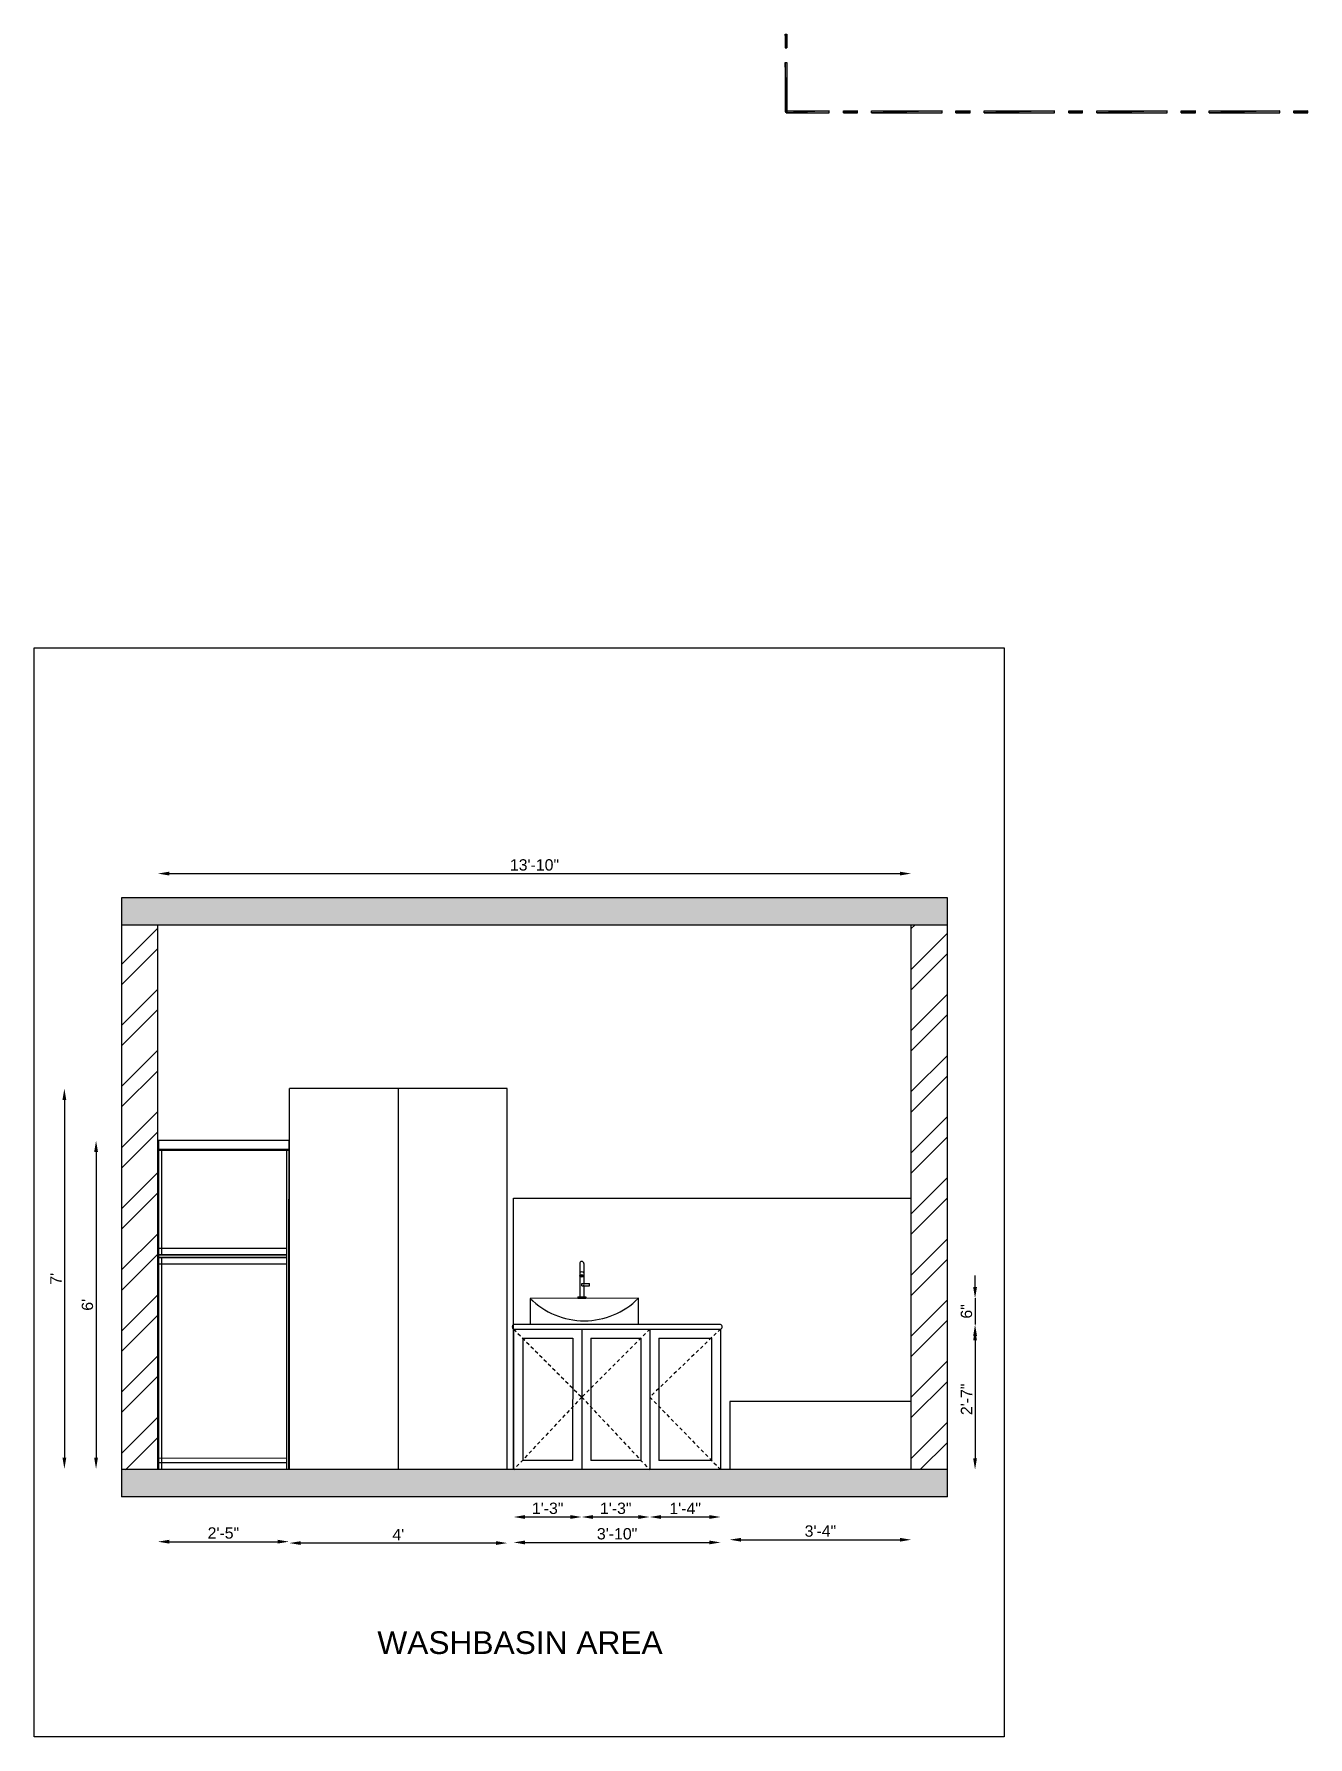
# Model space of a CAD drawing. Header units: feet. Extents: x 2272 to 4893, y 337 to 2916.
# Drawn here: x 4123.1 to 4403.8, y 1772.7 to 2148 of the extents above; entities that cross this region are included whole.
import ezdxf

# ---------------------------------------------------------------- set-up
doc = ezdxf.new("R2010")
doc.units = ezdxf.units.FT
doc.linetypes.add('JIS_02_0.7', pattern=[1.35, 0.75, -0.6])
doc.layers.add('Door', color=15, linetype='Continuous')
doc.styles.get("Standard").update_dxf_attribs({"font": 'arial.ttf'})
doc.dimstyles.new('ISO-25', dxfattribs={"dimtxt": 2.5, "dimasz": 2.5, "dimexe": 1.25, "dimexo": 0.625, "dimtad": 1, "dimdec": 0, "dimlunit": 4, "dimtxsty": 'Standard', "dimcen": 2.5, "dimse1": 1, "dimse2": 1, "dimadec": 0, "dimazin": 0, "dimtfac": 1, "dimtdec": 0, "dimtmove": 0, "dimatfit": 3, "dimfxl": 1, "dimarcsym": 0})

# ---------------------------------------------------------------- blocks, each defined once
blk = doc.blocks.new('Tap 04')
at = {"ltscale": 80}
for p, q in [((-17, 282), (-17, 12)), ((17, 282), (17, 118)), ((-32, 12), (-32, 0)), ((-32, 12), (32, 12)), ((-32, 0), (32, 0)), ((0, 118), (64, 118)), ((0, 100), (0, 118)), ((0, 100), (64, 100)), ((17, 100), (17, 12)), ((32, 12), (32, 0)), ((64, 100), (64, 118))]:
    blk.add_line(p, q, dxfattribs=at)
for centre, radius, start, end in [((0, 282), 17, 0, 180), ((0, 187), 26.2, 49.6355, 130.3645), ((0, 157), 31.6, 57.4419, 122.5581), ((0, 206), 31.6, 237.4419, 302.5581), ((37, 109), 22.1, 156.6309, 203.3691)]:
    blk.add_arc(centre, radius, start, end, dxfattribs=at)
for p in [(-16, 182), (-16, 182), (-15, 181), (-14, 184), (-14, 182), (-14, 182), (-14, 182), (-14, 180), (-13, 184), (-12, 184), (-12, 183), (-12, 180), (-12, 180), (-12, 178), (-11, 186), (-10, 184), (-10, 181), (-10, 178), (-9, 179), (-9, 179), (-8, 186), (-8, 184), (-8, 184), (-8, 184), (-8, 182), (-8, 182), (-6, 186), (-6, 185), (-6, 184), (-6, 182), (-6, 180), (-6, 180), (-6, 180), (-6, 180), (-6, 178), (-5, 180), (-5, 178), (-5, 176), (-5, 176), (-4, 186), (-4, 186), (-4, 185), (-4, 184), (-4, 184), (-4, 182), (-4, 182), (-4, 176), (-3, 175), (-2, 187), (-2, 184), (-2, 184), (-2, 182), (-2, 182), (-2, 182), (-2, 182), (-2, 182), (-2, 182), (-2, 180), (-2, 179), (-2, 179), (-2, 179), (-2, 176), (-2, 176), (0, 187), (0, 186), (0, 185), (0, 185), (0, 184), (0, 182), (0, 182), (0, 182), (0, 180), (0, 179), (0, 178), (0, 175), (1, 182), (1, 176), (2, 186), (2, 182), (2, 182), (2, 182), (2, 178), (2, 175), (3, 180), (4, 187), (4, 185), (4, 184), (4, 182), (4, 182), (4, 182), (4, 180), (4, 180), (4, 176), (5, 187), (6, 186), (6, 185), (6, 182), (6, 182), (6, 178), (7, 178), (8, 184), (8, 184), (8, 182), (8, 182), (8, 180), (8, 177), (9, 180), (9, 180), (9, 178), (10, 185), (10, 184), (10, 182), (10, 182), (11, 184), (12, 184), (12, 184), (12, 182), (12, 180), (12, 179), (14, 182), (14, 182), (14, 180), (14, 180), (15, 180)]:
    blk.add_point(p, dxfattribs=at)
blk = doc.blocks.new('*D210')
at = {"layer": 'Defpoints', "color": 0, "transparency": 16777216}
for p in [(4179.37, 1915.57), (4227.37, 1915.57), (4179.37, 1815.41)]:
    blk.add_point(p, dxfattribs=at)
at = {"layer": 'Door', "color": 0, "lineweight": -2, "transparency": 16777216}
blk.add_line((4224.87, 1815.41), (4181.87, 1815.41), dxfattribs=at)
at = {"layer": 'Door', "color": 0, "transparency": 16777216}
for points in [[(4181.87, 1815.82), (4181.87, 1814.99), (4179.37, 1815.41)], [(4224.87, 1815.82), (4224.87, 1814.99), (4227.37, 1815.41)]]:
    blk.add_solid(points, dxfattribs=at)
at = {"layer": 'Door', "color": 0, "transparency": 16777216, "insert": (4203.37, 1817.28), "char_height": 2.5, "attachment_point": 5}
blk.add_mtext("4'", dxfattribs=at)
blk = doc.blocks.new('*D211')
at = {"layer": 'Defpoints', "color": 0, "transparency": 16777216}
for p in [(4150.37, 1831.57), (4179.26, 1831.72), (4179.26, 1815.71)]:
    blk.add_point(p, dxfattribs=at)
at = {"layer": 'Door', "color": 0, "lineweight": -2, "transparency": 16777216}
blk.add_line((4152.87, 1815.71), (4176.76, 1815.71), dxfattribs=at)
at = {"layer": 'Door', "color": 0, "transparency": 16777216}
for points in [[(4152.87, 1816.13), (4152.87, 1815.29), (4150.37, 1815.71)], [(4176.76, 1816.13), (4176.76, 1815.29), (4179.26, 1815.71)]]:
    blk.add_solid(points, dxfattribs=at)
at = {"layer": 'Door', "color": 0, "transparency": 16777216, "insert": (4164.82, 1817.61), "char_height": 2.5, "attachment_point": 5}
blk.add_mtext('2\'-5"', dxfattribs=at)
blk = doc.blocks.new('*D212')
at = {"layer": 'Defpoints', "color": 0, "transparency": 16777216}
for p in [(4228.77, 1831.57), (4274.37, 1831.57), (4274.37, 1815.54)]:
    blk.add_point(p, dxfattribs=at)
at = {"layer": 'Door', "color": 0, "lineweight": -2, "transparency": 16777216}
blk.add_line((4231.27, 1815.54), (4271.87, 1815.54), dxfattribs=at)
at = {"layer": 'Door', "color": 0, "transparency": 16777216}
for points in [[(4231.27, 1815.96), (4231.27, 1815.12), (4228.77, 1815.54)], [(4271.87, 1815.96), (4271.87, 1815.12), (4274.37, 1815.54)]]:
    blk.add_solid(points, dxfattribs=at)
at = {"layer": 'Door', "color": 0, "transparency": 16777216, "insert": (4251.57, 1817.44), "char_height": 2.5, "attachment_point": 5}
blk.add_mtext('3\'-10"', dxfattribs=at)
blk = doc.blocks.new('*D213')
at = {"layer": 'Defpoints', "color": 0, "transparency": 16777216}
for p in [(4276.37, 1831.59), (4316.37, 1831.59), (4316.37, 1816.14)]:
    blk.add_point(p, dxfattribs=at)
at = {"layer": 'Door', "color": 0, "lineweight": -2, "transparency": 16777216}
blk.add_line((4278.87, 1816.14), (4313.87, 1816.14), dxfattribs=at)
at = {"layer": 'Door', "color": 0, "transparency": 16777216}
for points in [[(4278.87, 1816.55), (4278.87, 1815.72), (4276.37, 1816.14)], [(4313.87, 1816.55), (4313.87, 1815.72), (4316.37, 1816.14)]]:
    blk.add_solid(points, dxfattribs=at)
at = {"layer": 'Door', "color": 0, "transparency": 16777216, "insert": (4296.37, 1818.04), "char_height": 2.5, "attachment_point": 5}
blk.add_mtext('3\'-4"', dxfattribs=at)
blk = doc.blocks.new('*D214')
at = {"layer": 'Defpoints', "color": 0, "transparency": 16777216}
for p in [(4316.37, 1962.94), (4150.37, 1951.59), (4316.37, 1951.59)]:
    blk.add_point(p, dxfattribs=at)
at = {"layer": 'Door', "color": 0, "lineweight": -2, "transparency": 16777216}
blk.add_line((4152.87, 1962.94), (4313.87, 1962.94), dxfattribs=at)
at = {"layer": 'Door', "color": 0, "transparency": 16777216}
for points in [[(4152.87, 1963.36), (4152.87, 1962.52), (4150.37, 1962.94)], [(4313.87, 1963.36), (4313.87, 1962.52), (4316.37, 1962.94)]]:
    blk.add_solid(points, dxfattribs=at)
at = {"layer": 'Door', "color": 0, "transparency": 16777216, "insert": (4233.37, 1964.84), "char_height": 2.5, "attachment_point": 5}
blk.add_mtext('13\'-10"', dxfattribs=at)
blk = doc.blocks.new('*D215')
at = {"layer": 'Defpoints', "color": 0, "transparency": 16777216}
for p in [(4274.37, 1862.57), (4274.37, 1831.59), (4330.44, 1831.59)]:
    blk.add_point(p, dxfattribs=at)
at = {"layer": 'Door', "color": 0, "lineweight": -2, "transparency": 16777216}
blk.add_line((4330.44, 1860.07), (4330.44, 1834.09), dxfattribs=at)
at = {"layer": 'Door', "color": 0, "transparency": 16777216}
for points in [[(4330.03, 1860.07), (4330.86, 1860.07), (4330.44, 1862.57)], [(4330.03, 1834.09), (4330.86, 1834.09), (4330.44, 1831.59)]]:
    blk.add_solid(points, dxfattribs=at)
at = {"layer": 'Door', "color": 0, "transparency": 16777216, "insert": (4328.56, 1847.08), "char_height": 2.5, "attachment_point": 5, "rotation": 90}
blk.add_mtext('2\'-7"', dxfattribs=at)
blk = doc.blocks.new('*D216')
at = {"layer": 'Defpoints', "color": 0, "transparency": 16777216}
for p in [(4228.77, 1831.59), (4243.77, 1831.56), (4243.77, 1821.15)]:
    blk.add_point(p, dxfattribs=at)
at = {"layer": 'Door', "color": 0, "lineweight": -2, "transparency": 16777216}
blk.add_line((4231.27, 1821.15), (4241.27, 1821.15), dxfattribs=at)
at = {"layer": 'Door', "color": 0, "transparency": 16777216}
for points in [[(4231.27, 1821.57), (4231.27, 1820.73), (4228.77, 1821.15)], [(4241.27, 1821.57), (4241.27, 1820.73), (4243.77, 1821.15)]]:
    blk.add_solid(points, dxfattribs=at)
at = {"layer": 'Door', "color": 0, "transparency": 16777216, "insert": (4236.27, 1823.05), "char_height": 2.5, "attachment_point": 5}
blk.add_mtext('1\'-3"', dxfattribs=at)
blk = doc.blocks.new('*D217')
at = {"layer": 'Defpoints', "color": 0, "transparency": 16777216}
for p in [(4243.77, 1831.59), (4258.77, 1831.55), (4258.77, 1821.15)]:
    blk.add_point(p, dxfattribs=at)
at = {"layer": 'Door', "color": 0, "lineweight": -2, "transparency": 16777216}
blk.add_line((4246.27, 1821.15), (4256.27, 1821.15), dxfattribs=at)
at = {"layer": 'Door', "color": 0, "transparency": 16777216}
for points in [[(4246.27, 1821.57), (4246.27, 1820.73), (4243.77, 1821.15)], [(4256.27, 1821.57), (4256.27, 1820.73), (4258.77, 1821.15)]]:
    blk.add_solid(points, dxfattribs=at)
at = {"layer": 'Door', "color": 0, "transparency": 16777216, "insert": (4251.27, 1823.05), "char_height": 2.5, "attachment_point": 5}
blk.add_mtext('1\'-3"', dxfattribs=at)
blk = doc.blocks.new('*D218')
at = {"layer": 'Defpoints', "color": 0, "transparency": 16777216}
for p in [(4258.77, 1831.55), (4274.37, 1831.59), (4274.37, 1821.15)]:
    blk.add_point(p, dxfattribs=at)
at = {"layer": 'Door', "color": 0, "lineweight": -2, "transparency": 16777216}
blk.add_line((4261.27, 1821.15), (4271.87, 1821.15), dxfattribs=at)
at = {"layer": 'Door', "color": 0, "transparency": 16777216}
for points in [[(4261.27, 1821.57), (4261.27, 1820.73), (4258.77, 1821.15)], [(4271.87, 1821.57), (4271.87, 1820.73), (4274.37, 1821.15)]]:
    blk.add_solid(points, dxfattribs=at)
at = {"layer": 'Door', "color": 0, "transparency": 16777216, "insert": (4266.57, 1823.03), "char_height": 2.5, "attachment_point": 5}
blk.add_mtext('1\'-4"', dxfattribs=at)
blk = doc.blocks.new('*D219')
at = {"layer": 'Defpoints', "color": 0, "transparency": 16777216}
for p in [(4256.26, 1869.34), (4256.26, 1863.57), (4330.45, 1863.57)]:
    blk.add_point(p, dxfattribs=at)
at = {"layer": 'Door', "color": 0, "lineweight": -2, "transparency": 16777216}
for p, q in [((4330.45, 1871.84), (4330.45, 1874.34)), ((4330.45, 1869.34), (4330.45, 1863.57)), ((4330.45, 1861.07), (4330.45, 1858.57))]:
    blk.add_line(p, q, dxfattribs=at)
at = {"layer": 'Door', "color": 0, "transparency": 16777216}
for points in [[(4330.03, 1871.84), (4330.87, 1871.84), (4330.45, 1869.34)], [(4330.03, 1861.07), (4330.87, 1861.07), (4330.45, 1863.57)]]:
    blk.add_solid(points, dxfattribs=at)
at = {"layer": 'Door', "color": 0, "transparency": 16777216, "insert": (4328.55, 1866.46), "char_height": 2.5, "attachment_point": 5, "rotation": 90}
blk.add_mtext('6"', dxfattribs=at)
blk = doc.blocks.new('*D220')
at = {"layer": 'Defpoints', "color": 0, "transparency": 16777216}
for p in [(4179.37, 1915.57), (4129.78, 1831.72), (4178.78, 1831.72)]:
    blk.add_point(p, dxfattribs=at)
at = {"layer": 'Door', "color": 0, "lineweight": -2, "transparency": 16777216}
blk.add_line((4129.78, 1913.07), (4129.78, 1834.22), dxfattribs=at)
at = {"layer": 'Door', "color": 0, "transparency": 16777216}
for points in [[(4129.36, 1913.07), (4130.2, 1913.07), (4129.78, 1915.57)], [(4129.36, 1834.22), (4130.2, 1834.22), (4129.78, 1831.72)]]:
    blk.add_solid(points, dxfattribs=at)
at = {"layer": 'Door', "color": 0, "transparency": 16777216, "insert": (4127.9, 1873.64), "char_height": 2.5, "attachment_point": 5, "rotation": 90}
blk.add_mtext("7'", dxfattribs=at)
blk = doc.blocks.new('*D221')
at = {"layer": 'Defpoints', "color": 0, "transparency": 16777216}
for p in [(4150.5, 1904.11), (4136.76, 1831.72), (4150.5, 1831.72)]:
    blk.add_point(p, dxfattribs=at)
at = {"layer": 'Door', "color": 0, "lineweight": -2, "transparency": 16777216}
blk.add_line((4136.76, 1901.61), (4136.76, 1834.22), dxfattribs=at)
at = {"layer": 'Door', "color": 0, "transparency": 16777216}
for points in [[(4136.35, 1901.61), (4137.18, 1901.61), (4136.76, 1904.11)], [(4136.35, 1834.22), (4137.18, 1834.22), (4136.76, 1831.72)]]:
    blk.add_solid(points, dxfattribs=at)
at = {"layer": 'Door', "color": 0, "transparency": 16777216, "insert": (4134.86, 1867.91), "char_height": 2.5, "attachment_point": 5, "rotation": 90}
blk.add_mtext("6'", dxfattribs=at)

msp = doc.modelspace()

# ---------------------------------------------------------------- hatches: boundary and pattern name
at = {"true_color": 0x999999, "transparency": 33554687}
h = msp.add_hatch(color=253, dxfattribs=at)
h.paths.add_polyline_path([(4288.637, 2144.883), (4288.996, 2144.883), (4288.637, 2147.952)])
h.paths.add_polyline_path([(4288.996, 2144.883), (4288.637, 2147.952), (4288.996, 2147.952)])
h = msp.add_hatch(color=253, dxfattribs=at)
h.paths.add_polyline_path([(4288.637, 2144.883), (4288.996, 2144.883), (4288.637, 2147.952)])
h.paths.add_polyline_path([(4288.996, 2144.883), (4288.637, 2147.952), (4288.996, 2147.952)])
h = msp.add_hatch(color=253, dxfattribs=at)
h.paths.add_polyline_path([(4288.637, 2130.815), (4288.996, 2130.815), (4288.637, 2141.684)])
h.paths.add_polyline_path([(4288.996, 2130.815), (4288.637, 2141.684), (4288.996, 2141.684)])
h = msp.add_hatch(color=253, dxfattribs=at)
h.paths.add_polyline_path([(4288.637, 2130.815), (4288.996, 2130.815), (4288.637, 2141.684)])
h.paths.add_polyline_path([(4288.996, 2130.815), (4288.637, 2141.684), (4288.996, 2141.684)])
h = msp.add_hatch(color=253, dxfattribs=at)
h.paths.add_polyline_path([(4298.266, 2130.587), (4298.266, 2131.011), (4288.8, 2130.587)])
h.paths.add_polyline_path([(4298.266, 2131.011), (4288.8, 2130.587), (4288.8, 2131.011)])
h = msp.add_hatch(color=253, dxfattribs=at)
h.paths.add_polyline_path([(4298.266, 2130.587), (4298.266, 2131.011), (4288.8, 2130.587)])
h.paths.add_polyline_path([(4298.266, 2131.011), (4288.8, 2130.587), (4288.8, 2131.011)])
h = msp.add_hatch(color=253, dxfattribs=at)
h.paths.add_polyline_path([(4304.533, 2130.587), (4304.533, 2131.011), (4301.432, 2130.587)])
h.paths.add_polyline_path([(4304.533, 2131.011), (4301.432, 2130.587), (4301.432, 2131.011)])
h = msp.add_hatch(color=253, dxfattribs=at)
h.paths.add_polyline_path([(4304.533, 2130.587), (4304.533, 2131.011), (4301.432, 2130.587)])
h.paths.add_polyline_path([(4304.533, 2131.011), (4301.432, 2130.587), (4301.432, 2131.011)])
h = msp.add_hatch(color=253, dxfattribs=at)
h.paths.add_polyline_path([(4323.171, 2130.587), (4323.171, 2131.011), (4307.601, 2130.587)])
h.paths.add_polyline_path([(4323.171, 2131.011), (4307.601, 2130.587), (4307.601, 2131.011)])
h = msp.add_hatch(color=253, dxfattribs=at)
h.paths.add_polyline_path([(4323.171, 2130.587), (4323.171, 2131.011), (4307.601, 2130.587)])
h.paths.add_polyline_path([(4323.171, 2131.011), (4307.601, 2130.587), (4307.601, 2131.011)])
h = msp.add_hatch(color=253, dxfattribs=at)
h.paths.add_polyline_path([(4329.34, 2130.587), (4329.34, 2131.011), (4326.239, 2130.587)])
h.paths.add_polyline_path([(4329.34, 2131.011), (4326.239, 2130.587), (4326.239, 2131.011)])
h = msp.add_hatch(color=253, dxfattribs=at)
h.paths.add_polyline_path([(4329.34, 2130.587), (4329.34, 2131.011), (4326.239, 2130.587)])
h.paths.add_polyline_path([(4329.34, 2131.011), (4326.239, 2130.587), (4326.239, 2131.011)])
h = msp.add_hatch(color=253, dxfattribs=at)
h.paths.add_polyline_path([(4347.978, 2130.587), (4347.978, 2131.011), (4332.441, 2130.587)])
h.paths.add_polyline_path([(4347.978, 2131.011), (4332.441, 2130.587), (4332.441, 2131.011)])
h = msp.add_hatch(color=253, dxfattribs=at)
h.paths.add_polyline_path([(4347.978, 2130.587), (4347.978, 2131.011), (4332.441, 2130.587)])
h.paths.add_polyline_path([(4347.978, 2131.011), (4332.441, 2130.587), (4332.441, 2131.011)])
h = msp.add_hatch(color=253, dxfattribs=at)
h.paths.add_polyline_path([(4354.148, 2130.587), (4354.148, 2131.011), (4351.079, 2130.587)])
h.paths.add_polyline_path([(4354.148, 2131.011), (4351.079, 2130.587), (4351.079, 2131.011)])
h = msp.add_hatch(color=253, dxfattribs=at)
h.paths.add_polyline_path([(4354.148, 2130.587), (4354.148, 2131.011), (4351.079, 2130.587)])
h.paths.add_polyline_path([(4354.148, 2131.011), (4351.079, 2130.587), (4351.079, 2131.011)])
h = msp.add_hatch(color=253, dxfattribs=at)
h.paths.add_polyline_path([(4372.786, 2130.587), (4372.786, 2131.011), (4357.248, 2130.587)])
h.paths.add_polyline_path([(4372.786, 2131.011), (4357.248, 2130.587), (4357.248, 2131.011)])
h = msp.add_hatch(color=253, dxfattribs=at)
h.paths.add_polyline_path([(4372.786, 2130.587), (4372.786, 2131.011), (4357.248, 2130.587)])
h.paths.add_polyline_path([(4372.786, 2131.011), (4357.248, 2130.587), (4357.248, 2131.011)])
h = msp.add_hatch(color=253, dxfattribs=at)
h.paths.add_polyline_path([(4378.987, 2130.587), (4378.987, 2131.011), (4375.886, 2130.587)])
h.paths.add_polyline_path([(4378.987, 2131.011), (4375.886, 2130.587), (4375.886, 2131.011)])
h = msp.add_hatch(color=253, dxfattribs=at)
h.paths.add_polyline_path([(4378.987, 2130.587), (4378.987, 2131.011), (4375.886, 2130.587)])
h.paths.add_polyline_path([(4378.987, 2131.011), (4375.886, 2130.587), (4375.886, 2131.011)])
h = msp.add_hatch(color=253, dxfattribs=at)
h.paths.add_polyline_path([(4397.625, 2130.587), (4397.625, 2131.011), (4382.056, 2130.587)])
h.paths.add_polyline_path([(4397.625, 2131.011), (4382.056, 2130.587), (4382.056, 2131.011)])
h = msp.add_hatch(color=253, dxfattribs=at)
h.paths.add_polyline_path([(4397.625, 2130.587), (4397.625, 2131.011), (4382.056, 2130.587)])
h.paths.add_polyline_path([(4397.625, 2131.011), (4382.056, 2130.587), (4382.056, 2131.011)])
h = msp.add_hatch(color=253, dxfattribs=at)
h.paths.add_polyline_path([(4403.794, 2130.587), (4403.794, 2131.011), (4400.694, 2130.587)])
h.paths.add_polyline_path([(4403.794, 2131.011), (4400.694, 2130.587), (4400.694, 2131.011)])
h = msp.add_hatch(color=253, dxfattribs=at)
h.paths.add_polyline_path([(4403.794, 2130.587), (4403.794, 2131.011), (4400.694, 2130.587)])
h.paths.add_polyline_path([(4403.794, 2131.011), (4400.694, 2130.587), (4400.694, 2131.011)])
at = {"layer": 'Door', "true_color": 0x105689}
h = msp.add_hatch(dxfattribs=at)
h.set_pattern_fill('AR-CONC', color=146, scale=0.04)
h.set_pattern_definition([(50, (-32.087, 1715.302), (7.287387, -0.6375634), [0.762, -8.382]), (355, (-32.087, 1715.302), (-1.409737, 7.642274), [0.6096, -6.705623]), (100.45144, (-31.4796, 1715.249), (5.87765, 7.00471), [0.6476, -7.12361]), (46.1842, (-32.087, 1717.334), (10.843162, -1.681693), [1.143, -12.573]), (96.63556, (-31.183, 1717.194), (9.496165, 9.897045), [0.9714, -10.685424]), (351.18415, (-32.087, 1717.334), (9.496165, 9.897045), [0.9144, -10.05839]), (21, (-31.071, 1716.826), (6.064576, -4.090608), [0.762, -8.382]), (326, (-31.071, 1716.826), (2.472081, 7.367519), [0.6096, -6.7056]), (71.45144, (-30.5655, 1716.485), (8.536657, 3.276911), [0.6476, -7.123598]), (37.5, (-32.087, 1715.3022), (0.1235441, 3.3822016), [0, -6.62432, 0, -6.8072, 0, -6.731]), (7.5, (-32.087, 1715.3022), (2.6727865, 4.007223), [0, -3.88112, 0, -6.47192, 0, -2.5654]), (327.5, (-34.3526, 1715.3022), (5.4236238, -0.2291498), [0, -2.54, 0, -7.9248, 0, -10.5156]), (317.5, (-35.3686, 1715.302), (5.925167, 1.0170596), [0, -3.302, 0, -5.26288, 0, -7.4676])])
h.paths.add_polyline_path([(4324.374, 1825.585), (4324.374, 1831.585), (4258.765, 1831.585), (4258.765, 1831.55), (4258.732, 1831.585), (4228.782, 1831.585), (4228.765, 1831.567), (4228.765, 1831.585), (4142.374, 1831.585), (4142.374, 1825.567), (4179.374, 1825.567), (4227.374, 1825.567)])
h.paths.add_polyline_path([(4324.374, 1951.585), (4324.374, 1957.585), (4150.374, 1957.585), (4142.374, 1957.585), (4142.374, 1951.585), (4150.374, 1951.585)])
h = msp.add_hatch(dxfattribs=at)
h.set_pattern_fill('ANSI32', color=146)
h.set_pattern_definition([(45, (-32.087, 1715.302), (-6.735192, 6.735192), []), (45, (-27.597, 1715.302), (-6.735192, 6.735192), [])])
h.paths.add_polyline_path([(4150.374, 1951.585), (4142.374, 1951.585), (4142.374, 1831.567), (4150.374, 1831.567)])
h.paths.add_polyline_path([(4324.374, 1951.585), (4316.374, 1951.585), (4316.374, 1831.585), (4324.374, 1831.585)])

# ---------------------------------------------------------------- linework, layer by layer
at = {"color": 0}
for p, q in [((4150.497, 1904.106), (4150.497, 1831.717)), ((4179.374, 1904.106), (4150.497, 1904.106)), ((4179.263, 1878.41), (4179.297, 1904.106)), ((4179.295, 1902.159), (4150.497, 1902.159)), ((4179.295, 1901.916), (4150.497, 1901.916)), ((4151.145, 1901.916), (4151.145, 1878.897)), ((4178.776, 1878.41), (4178.776, 1901.916)), ((4150.497, 1880.357), (4178.776, 1880.357)), ((4150.497, 1878.994), (4178.776, 1878.994)), ((4150.497, 1878.897), (4178.776, 1878.897)), ((4150.497, 1878.41), (4178.776, 1878.41)), ((4150.497, 1878.313), (4178.776, 1878.313)), ((4150.497, 1876.95), (4178.776, 1876.95)), ((4151.145, 1878.41), (4151.145, 1831.717)), ((4151.794, 1878.994), (4151.794, 1878.897)), ((4151.794, 1878.41), (4151.794, 1878.313)), ((4178.776, 1831.717), (4178.776, 1878.41)), ((4179.263, 1831.717), (4179.263, 1878.41)), ((4150.497, 1834.151), (4178.826, 1834.159)), ((4150.497, 1833.177), (4178.766, 1833.157)), ((4150.497, 1831.717), (4179.374, 1831.717))]:
    msp.add_line(p, q, dxfattribs=at)
for p, q in [((4228.765, 1831.567), (4228.765, 1891.441)), ((4228.765, 1891.441), (4316.374, 1891.441))]:
    msp.add_line(p, q)
at = {"color": 242, "true_color": 0xcd2027}
for p, q in [((4256.26, 1869.344), (4232.41, 1869.33)), ((4232.41, 1869.33), (4232.41, 1863.567)), ((4256.26, 1863.567), (4256.26, 1869.344)), ((4274.367, 1863.567), (4228.765, 1863.567)), ((4228.765, 1862.567), (4264.765, 1862.567)), ((4256.26, 1863.567), (4232.41, 1863.567)), ((4264.765, 1862.567), (4274.367, 1862.567)), ((4274.367, 1862.567), (4274.367, 1831.567)), ((4228.765, 1858.567), (4228.781, 1858.567)), ((4230.781, 1860.567), (4241.781, 1860.567)), ((4245.781, 1860.567), (4256.782, 1860.567)), ((4260.782, 1860.567), (4264.765, 1860.567)), ((4264.765, 1860.567), (4272.367, 1860.567)), ((4272.367, 1860.567), (4272.367, 1833.485)), ((4258.749, 1831.567), (4258.765, 1831.567))]:
    msp.add_line(p, q, dxfattribs=at)
at = {"color": 253, "linetype": 'Continuous', "lineweight": -2, "true_color": 0x999999, "transparency": 33554687}
for points in [[(4288.637, 2144.883), (4288.996, 2144.883), (4288.637, 2147.952)], [(4288.996, 2144.883), (4288.637, 2147.952), (4288.996, 2147.952)], [(4288.637, 2144.883), (4288.996, 2144.883), (4288.637, 2147.952)], [(4288.996, 2144.883), (4288.637, 2147.952), (4288.996, 2147.952)], [(4288.637, 2130.815), (4288.996, 2130.815), (4288.637, 2141.684)], [(4288.996, 2130.815), (4288.637, 2141.684), (4288.996, 2141.684)], [(4288.637, 2130.815), (4288.996, 2130.815), (4288.637, 2141.684)], [(4288.996, 2130.815), (4288.637, 2141.684), (4288.996, 2141.684)], [(4298.266, 2130.587), (4298.266, 2131.011), (4288.8, 2130.587)], [(4298.266, 2131.011), (4288.8, 2130.587), (4288.8, 2131.011)], [(4298.266, 2130.587), (4298.266, 2131.011), (4288.8, 2130.587)], [(4298.266, 2131.011), (4288.8, 2130.587), (4288.8, 2131.011)], [(4304.533, 2130.587), (4304.533, 2131.011), (4301.432, 2130.587)], [(4304.533, 2131.011), (4301.432, 2130.587), (4301.432, 2131.011)], [(4304.533, 2130.587), (4304.533, 2131.011), (4301.432, 2130.587)], [(4304.533, 2131.011), (4301.432, 2130.587), (4301.432, 2131.011)], [(4323.171, 2130.587), (4323.171, 2131.011), (4307.601, 2130.587)], [(4323.171, 2131.011), (4307.601, 2130.587), (4307.601, 2131.011)], [(4323.171, 2130.587), (4323.171, 2131.011), (4307.601, 2130.587)], [(4323.171, 2131.011), (4307.601, 2130.587), (4307.601, 2131.011)], [(4329.34, 2130.587), (4329.34, 2131.011), (4326.239, 2130.587)], [(4329.34, 2131.011), (4326.239, 2130.587), (4326.239, 2131.011)], [(4329.34, 2130.587), (4329.34, 2131.011), (4326.239, 2130.587)], [(4329.34, 2131.011), (4326.239, 2130.587), (4326.239, 2131.011)], [(4347.978, 2130.587), (4347.978, 2131.011), (4332.441, 2130.587)], [(4347.978, 2131.011), (4332.441, 2130.587), (4332.441, 2131.011)], [(4347.978, 2130.587), (4347.978, 2131.011), (4332.441, 2130.587)], [(4347.978, 2131.011), (4332.441, 2130.587), (4332.441, 2131.011)], [(4354.148, 2130.587), (4354.148, 2131.011), (4351.079, 2130.587)], [(4354.148, 2131.011), (4351.079, 2130.587), (4351.079, 2131.011)], [(4354.148, 2130.587), (4354.148, 2131.011), (4351.079, 2130.587)], [(4354.148, 2131.011), (4351.079, 2130.587), (4351.079, 2131.011)], [(4372.786, 2130.587), (4372.786, 2131.011), (4357.248, 2130.587)], [(4372.786, 2131.011), (4357.248, 2130.587), (4357.248, 2131.011)], [(4372.786, 2130.587), (4372.786, 2131.011), (4357.248, 2130.587)], [(4372.786, 2131.011), (4357.248, 2130.587), (4357.248, 2131.011)], [(4378.987, 2130.587), (4378.987, 2131.011), (4375.886, 2130.587)], [(4378.987, 2131.011), (4375.886, 2130.587), (4375.886, 2131.011)], [(4378.987, 2130.587), (4378.987, 2131.011), (4375.886, 2130.587)], [(4378.987, 2131.011), (4375.886, 2130.587), (4375.886, 2131.011)], [(4397.625, 2130.587), (4397.625, 2131.011), (4382.056, 2130.587)], [(4397.625, 2131.011), (4382.056, 2130.587), (4382.056, 2131.011)], [(4397.625, 2130.587), (4397.625, 2131.011), (4382.056, 2130.587)], [(4397.625, 2131.011), (4382.056, 2130.587), (4382.056, 2131.011)], [(4403.794, 2130.587), (4403.794, 2131.011), (4400.694, 2130.587)], [(4403.794, 2131.011), (4400.694, 2130.587), (4400.694, 2131.011)], [(4403.794, 2130.587), (4403.794, 2131.011), (4400.694, 2130.587)], [(4403.794, 2131.011), (4400.694, 2130.587), (4400.694, 2131.011)]]:
    msp.add_lwpolyline(points, close=True, dxfattribs=at)
msp.add_lwpolyline([(4288.8, 2130.587), (4288.8, 2131.011), (4288.8, 2131.011)], dxfattribs=at)
msp.add_lwpolyline([(4288.8, 2130.587), (4288.8, 2131.011), (4288.8, 2131.011)], dxfattribs=at)
msp.add_lwpolyline([(4123.099, 2012.699), (4336.874, 2012.699), (4336.874, 1772.68), (4123.099, 1772.68)], close=True)
at = {"color": 242, "true_color": 0xcd2027}
msp.add_arc((4244.328, 1881.235), 16.845, 224.96902, 315.09888, dxfattribs=at)
at = {"layer": 'Door', "color": 242, "true_color": 0xcd2027}
for p, q in [((4150.374, 1957.585), (4142.374, 1957.585)), ((4142.374, 1957.585), (4142.374, 1825.567)), ((4324.374, 1957.585), (4150.374, 1957.585)), ((4324.374, 1825.585), (4324.374, 1957.585)), ((4150.374, 1951.585), (4142.374, 1951.585)), ((4324.374, 1951.585), (4150.374, 1951.585)), ((4150.374, 1831.567), (4150.374, 1951.585)), ((4316.374, 1831.585), (4316.374, 1951.585)), ((4179.374, 1831.567), (4179.374, 1915.567)), ((4227.374, 1915.567), (4179.374, 1915.567)), ((4203.374, 1831.567), (4203.374, 1915.567)), ((4227.374, 1831.585), (4227.374, 1915.567)), ((4228.765, 1862.567), (4228.765, 1831.567)), ((4243.781, 1862.567), (4243.765, 1831.559)), ((4258.781, 1862.567), (4258.765, 1831.55)), ((4230.781, 1860.567), (4230.767, 1833.499)), ((4241.781, 1860.567), (4241.767, 1833.585)), ((4245.781, 1860.567), (4245.767, 1833.585)), ((4256.782, 1860.567), (4256.767, 1833.483)), ((4260.782, 1860.567), (4260.767, 1833.585)), ((4316.374, 1846.585), (4276.374, 1846.585)), ((4276.374, 1846.585), (4276.374, 1831.567)), ((4324.374, 1831.585), (4142.374, 1831.585)), ((4241.767, 1833.585), (4230.767, 1833.585)), ((4256.767, 1833.585), (4245.767, 1833.585)), ((4260.766, 1831.585), (4260.765, 1831.548)), ((4272.367, 1833.585), (4260.767, 1833.585)), ((4324.374, 1825.585), (4227.374, 1825.585))]:
    msp.add_line(p, q, dxfattribs=at)
at = {"layer": 'Door', "color": 146, "linetype": 'JIS_02_0.7', "true_color": 0x105689}
for p, q in [((4228.765, 1862.567), (4243.774, 1847.567)), ((4258.781, 1862.567), (4243.774, 1847.567)), ((4274.367, 1862.567), (4258.773, 1847.567)), ((4243.774, 1847.567), (4228.765, 1831.567)), ((4243.774, 1847.567), (4258.765, 1831.55)), ((4258.773, 1847.567), (4274.367, 1831.585))]:
    msp.add_line(p, q, dxfattribs=at)
at = {"layer": 'Door', "color": 242, "true_color": 0xcd2027}
msp.add_lwpolyline([(4227.374, 1825.567), (4179.374, 1825.567), (4142.374, 1825.567)], dxfattribs=at)
for centre, radius, start, end in [((4229.063, 1863.067), 0.582, 120.76228, 239.23772), ((4274.198, 1863.067), 0.528, 288.70263, 71.29737)]:
    msp.add_arc(centre, radius, start, end, dxfattribs=at)

# ---------------------------------------------------------------- block references
at = {"color": 242, "true_color": 0xcd2027, "xscale": 0.02708397138447079, "yscale": 0.02708397138447079, "zscale": 0.02708397138447079}
msp.add_blockref('Tap 04', (4243.787, 1869.379), dxfattribs=at)

# ---------------------------------------------------------------- texts
at = {"color": 114, "true_color": 0x139b48, "insert": (4198.736, 1795.966), "char_height": 5, "attachment_point": 1}
msp.add_mtext_dynamic_manual_height_columns('{\\C4;WASHBASIN AREA}', width=201.10212, gutter_width=25, heights=[0], dxfattribs=at)

# ---------------------------------------------------------------- dimensions: what is measured, and where the dimension line sits
at = {"layer": 'Door', "color": 85, "true_color": 0x58ba48}
for base, p1, p2, picture, middle in [((4316.374, 1962.939), (4150.374, 1951.585), (4316.374, 1951.585), '*D214', (4233.374, 1964.841)), ((4179.374, 1815.408), (4227.374, 1915.567), (4179.374, 1915.567), '*D210', (4203.374, 1817.283)), ((4243.765, 1821.15), (4228.765, 1831.585), (4243.765, 1831.559), '*D216', (4236.265, 1823.053)), ((4274.367, 1815.54), (4228.765, 1831.567), (4274.367, 1831.567), '*D212', (4251.566, 1817.442)), ((4258.765, 1821.15), (4243.766, 1831.585), (4258.765, 1831.55), '*D217', (4251.265, 1823.053)), ((4274.367, 1821.15), (4258.765, 1831.55), (4274.367, 1831.585), '*D218', (4266.566, 1823.03)), ((4316.374, 1816.135), (4276.374, 1831.585), (4316.374, 1831.585), '*D213', (4296.374, 1818.038))]:
    dim = msp.add_linear_dim(base=base, p1=p1, p2=p2, dimstyle='ISO-25', dxfattribs=at)
    dim.commit()
    dim.dimension.update_dxf_attribs({"geometry": picture, "text_midpoint": middle})
for base, p1, p2, picture, middle in [((4129.779, 1831.717), (4179.374, 1915.567), (4178.776, 1831.717), '*D220', (4127.904, 1873.642)), ((4136.762, 1831.717), (4150.497, 1904.106), (4150.497, 1831.717), '*D221', (4134.861, 1867.912)), ((4330.451, 1863.567), (4256.26, 1869.344), (4256.26, 1863.567), '*D219', (4328.55, 1866.456)), ((4330.442, 1831.585), (4274.367, 1862.567), (4274.367, 1831.585), '*D215', (4328.562, 1847.076))]:
    dim = msp.add_linear_dim(base=base, p1=p1, p2=p2, angle=90, dimstyle='ISO-25', dxfattribs=at)
    dim.commit()
    dim.dimension.update_dxf_attribs({"geometry": picture, "text_midpoint": middle})
dim = msp.add_linear_dim(base=(4179.263, 1815.709), p1=(4150.374, 1831.567), p2=(4179.263, 1831.717), dimstyle='ISO-25', dxfattribs=at)
dim.commit()
dim.dimension.update_dxf_attribs({"geometry": '*D211', "text_midpoint": (4164.819, 1815.709), "dimtype": 160})

doc.saveas('drawing.dxf')
